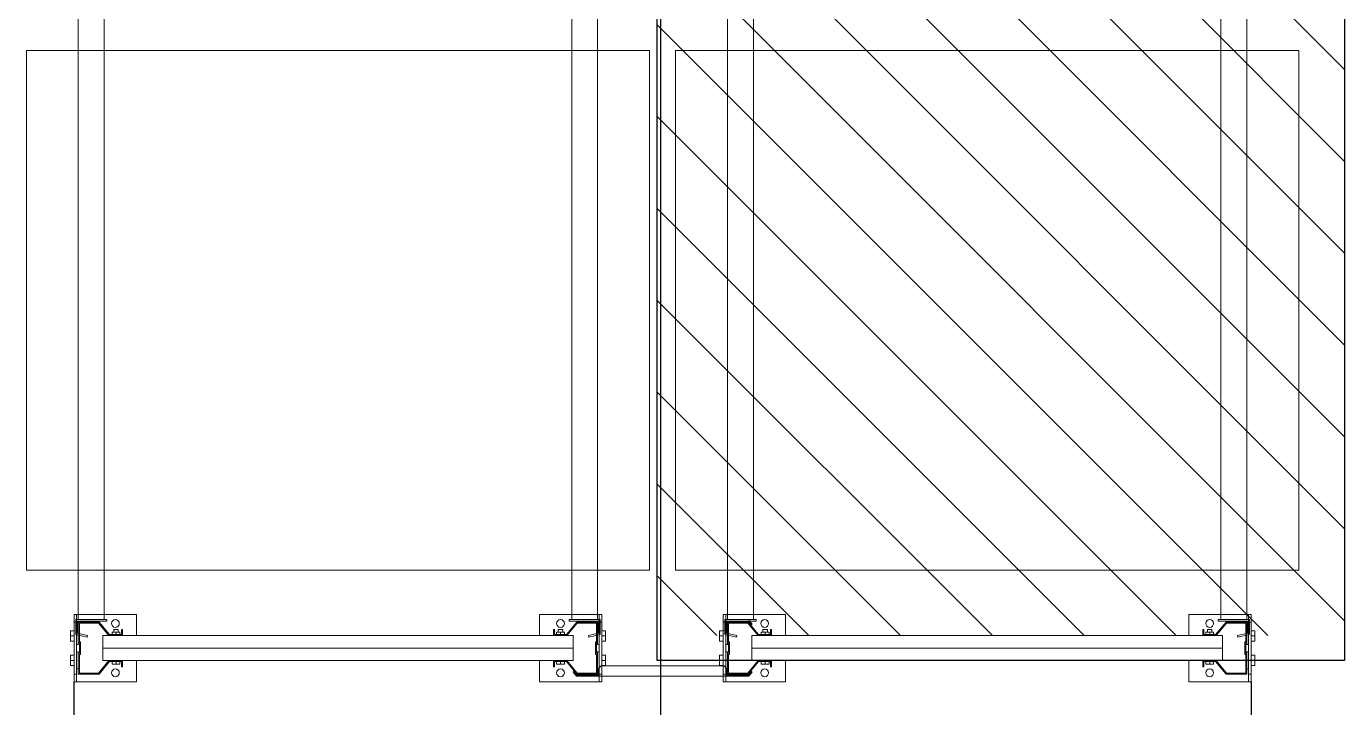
# Model space of a CAD drawing. Header units: metres. Extents: x 0 to 8715937, y -236336 to 216.
# Drawn here: x 145.426 to 147.964, y 73.08 to 74.391 of the extents above; entities that cross this region are included whole.
import ezdxf

# ---------------------------------------------------------------- set-up
doc = ezdxf.new("R2010")
doc.units = ezdxf.units.M
doc.header["$MEASUREMENT"] = 0
doc.linetypes.add('ACAD_ISO10W100', pattern=[18, 12, -3, 0, -3])
for name, color, linetype in [('0-BLOCK-EQUIPAMIENTO', 7, 'Continuous'), ('0-BLOCK-ESTRUCTURA', 7, 'Continuous'), ('AAA BAST', 5, 'Continuous'), ('AAA CONECT', 3, 'Continuous'), ('AAA LARG', 1, 'Continuous'), ('AAA PALLETS', 7, 'Continuous'), ('EJES', 251, 'ACAD_ISO10W100'), ('INSTALACIONES', 165, 'Continuous')]:
    doc.layers.add(name, color=color, linetype=linetype)

# ---------------------------------------------------------------- blocks, each defined once
blk = doc.blocks.new('DPM-ESTRUCTURA')
at = {"layer": 'EJES', "ltscale": 0.4}
blk.add_line((58.9278, 41.5801), (58.9278, 112.3301), dxfattribs=at)
blk = doc.blocks.new('1A MODULO D FTE')
at = {"layer": 'AAA BAST', "lineweight": 5}
for points in [[(-2.34, 0.415), (-2.34, 0.417), (-2.35, 0.417), (-2.35, 0.44), (-2.326, 0.46), (-2.326, 0.5), (-2.366, 0.5), (-2.366, 0.498), (-2.386, 0.498), (-2.386, 0.5), (-2.426, 0.5), (-2.426, 0.46), (-2.402, 0.44), (-2.402, 0.417), (-2.412, 0.417), (-2.412, 0.415), (-2.4, 0.415), (-2.4, 0.4409), (-2.424, 0.4609), (-2.424, 0.498), (-2.388, 0.498), (-2.388, 0.496), (-2.364, 0.496), (-2.364, 0.498), (-2.328, 0.498), (-2.328, 0.4609), (-2.352, 0.4409), (-2.352, 0.415)], [(-2.34, -0.415), (-2.34, -0.417), (-2.35, -0.417), (-2.35, -0.44), (-2.326, -0.46), (-2.326, -0.5), (-2.366, -0.5), (-2.366, -0.498), (-2.386, -0.498), (-2.386, -0.5), (-2.426, -0.5), (-2.426, -0.46), (-2.402, -0.44), (-2.402, -0.417), (-2.412, -0.417), (-2.412, -0.415), (-2.4, -0.415), (-2.4, -0.4409), (-2.424, -0.4609), (-2.424, -0.498), (-2.388, -0.498), (-2.388, -0.496), (-2.364, -0.496), (-2.364, -0.498), (-2.328, -0.498), (-2.328, -0.4609), (-2.352, -0.4409), (-2.352, -0.415)], [(-2.34, -0.835), (-2.34, -0.833), (-2.35, -0.833), (-2.35, -0.81), (-2.326, -0.79), (-2.326, -0.75), (-2.366, -0.75), (-2.366, -0.752), (-2.386, -0.752), (-2.386, -0.75), (-2.426, -0.75), (-2.426, -0.79), (-2.402, -0.81), (-2.402, -0.833), (-2.412, -0.833), (-2.412, -0.835), (-2.4, -0.835), (-2.4, -0.8091), (-2.424, -0.7891), (-2.424, -0.752), (-2.388, -0.752), (-2.388, -0.754), (-2.364, -0.754), (-2.364, -0.752), (-2.328, -0.752), (-2.328, -0.7891), (-2.352, -0.8091), (-2.352, -0.835)], [(-2.34, -1.665), (-2.34, -1.667), (-2.35, -1.667), (-2.35, -1.69), (-2.326, -1.71), (-2.326, -1.75), (-2.366, -1.75), (-2.366, -1.748), (-2.386, -1.748), (-2.386, -1.75), (-2.426, -1.75), (-2.426, -1.71), (-2.402, -1.69), (-2.402, -1.667), (-2.412, -1.667), (-2.412, -1.665), (-2.4, -1.665), (-2.4, -1.6909), (-2.424, -1.7109), (-2.424, -1.748), (-2.388, -1.748), (-2.388, -1.746), (-2.364, -1.746), (-2.364, -1.748), (-2.328, -1.748), (-2.328, -1.7109), (-2.352, -1.6909), (-2.352, -1.665)]]:
    blk.add_hatch(color=251, dxfattribs=at).paths.add_polyline_path(points)
at = {"layer": 'AAA BAST', "color": 251, "lineweight": 5}
for p, q in [((-2.426, 0.5082), (-2.441, 0.5082)), ((-2.441, 0.5082), (-2.441, 0.3882)), ((-2.326, 0.5082), (-2.426, 0.5082)), ((-2.426, 0.5082), (-2.426, 0.5032)), ((-2.3895, 0.5152), (-2.4095, 0.5152)), ((-2.4095, 0.5082), (-2.4095, 0.5152)), ((-2.3995, 0.5082), (-2.3995, 0.5152)), ((-2.3895, 0.5082), (-2.3895, 0.5152)), ((-2.3625, 0.5152), (-2.3425, 0.5152)), ((-2.3625, 0.5082), (-2.3625, 0.5152)), ((-2.3525, 0.5082), (-2.3525, 0.5152)), ((-2.3425, 0.5082), (-2.3425, 0.5152)), ((-2.326, 0.5032), (-2.326, 0.5082)), ((-2.311, 0.5082), (-2.326, 0.5082)), ((-2.311, 0.3882), (-2.311, 0.5082)), ((-2.426, 0.5032), (-2.441, 0.5032)), ((-2.426, 0.5032), (-2.326, 0.5032)), ((-2.386, 0.5), (-2.426, 0.5)), ((-2.426, 0.5), (-2.426, 0.46)), ((-2.424, 0.498), (-2.424, 0.4609)), ((-2.388, 0.498), (-2.424, 0.498)), ((-2.416, 0.5), (-2.416, 0.5032)), ((-2.416, 0.5032), (-2.383, 0.5032)), ((-2.388, 0.498), (-2.388, 0.496)), ((-2.364, 0.496), (-2.388, 0.496)), ((-2.386, 0.5), (-2.386, 0.498)), ((-2.386, 0.5), (-2.383, 0.5)), ((-2.366, 0.498), (-2.386, 0.498)), ((-2.383, 0.5), (-2.383, 0.5032)), ((-2.369, 0.5), (-2.369, 0.5032)), ((-2.366, 0.5), (-2.369, 0.5)), ((-2.326, 0.5), (-2.366, 0.5)), ((-2.366, 0.5), (-2.366, 0.498)), ((-2.328, 0.498), (-2.364, 0.498)), ((-2.364, 0.498), (-2.364, 0.496)), ((-2.336, 0.5), (-2.336, 0.5032)), ((-2.328, 0.498), (-2.328, 0.4609)), ((-2.326, 0.5032), (-2.311, 0.5032)), ((-2.326, 0.5), (-2.326, 0.46)), ((-2.426, 0.46), (-2.402, 0.44)), ((-2.424, 0.4609), (-2.4, 0.4409)), ((-2.328, 0.4609), (-2.352, 0.4409)), ((-2.326, 0.46), (-2.35, 0.44)), ((-2.402, 0.436), (-2.407, 0.436)), ((-2.407, 0.421), (-2.407, 0.436)), ((-2.402, 0.44), (-2.402, 0.417)), ((-2.4, 0.453), (-2.376, 0.453)), ((-2.4, -0.453), (-2.4, 0.453)), ((-2.4, 0.4409), (-2.4, 0.415)), ((-2.376, 0.453), (-2.352, 0.453)), ((-2.376, -0.453), (-2.376, 0.453)), ((-2.352, -0.453), (-2.352, 0.453)), ((-2.352, 0.4409), (-2.352, 0.415)), ((-2.35, 0.44), (-2.35, 0.417)), ((-2.345, 0.436), (-2.35, 0.436)), ((-2.35, 0.421), (-2.35, 0.436)), ((-2.345, 0.421), (-2.345, 0.436)), ((-2.345, 0.4328), (-2.34, 0.4328)), ((-2.34, 0.4243), (-2.34, 0.4328)), ((-2.402, 0.417), (-2.412, 0.417)), ((-2.412, 0.417), (-2.412, 0.415)), ((-2.4, 0.415), (-2.412, 0.415)), ((-2.402, 0.4285), (-2.407, 0.4285)), ((-2.402, 0.421), (-2.407, 0.421)), ((-2.352, 0.415), (-2.34, 0.415)), ((-2.345, 0.4285), (-2.35, 0.4285)), ((-2.345, 0.421), (-2.35, 0.421)), ((-2.35, 0.417), (-2.34, 0.417)), ((-2.345, 0.4243), (-2.34, 0.4243)), ((-2.34, 0.415), (-2.34, 0.417)), ((-2.441, 0.3882), (-2.4, 0.3882)), ((-2.352, 0.3882), (-2.311, 0.3882)), ((-2.441, -0.5082), (-2.441, -0.3882)), ((-2.441, -0.3882), (-2.4, -0.3882)), ((-2.352, -0.3882), (-2.311, -0.3882)), ((-2.311, -0.3882), (-2.311, -0.5082)), ((-2.4, -0.415), (-2.412, -0.415)), ((-2.412, -0.417), (-2.412, -0.415)), ((-2.402, -0.417), (-2.412, -0.417)), ((-2.402, -0.4199), (-2.407, -0.4199)), ((-2.407, -0.4349), (-2.407, -0.4199)), ((-2.402, -0.4274), (-2.407, -0.4274)), ((-2.402, -0.44), (-2.402, -0.417)), ((-2.4, -0.4409), (-2.4, -0.415)), ((-2.352, -0.4409), (-2.352, -0.415)), ((-2.352, -0.415), (-2.34, -0.415)), ((-2.35, -0.44), (-2.35, -0.417)), ((-2.35, -0.417), (-2.34, -0.417)), ((-2.345, -0.4199), (-2.35, -0.4199)), ((-2.35, -0.4349), (-2.35, -0.4199)), ((-2.345, -0.4274), (-2.35, -0.4274)), ((-2.345, -0.4349), (-2.345, -0.4199)), ((-2.345, -0.4232), (-2.34, -0.4232)), ((-2.34, -0.415), (-2.34, -0.417)), ((-2.34, -0.4317), (-2.34, -0.4232)), ((-2.426, -0.46), (-2.402, -0.44)), ((-2.424, -0.4609), (-2.4, -0.4409)), ((-2.402, -0.4349), (-2.407, -0.4349)), ((-2.4, -0.453), (-2.376, -0.453)), ((-2.376, -0.453), (-2.352, -0.453)), ((-2.328, -0.4609), (-2.352, -0.4409)), ((-2.345, -0.4349), (-2.35, -0.4349)), ((-2.326, -0.46), (-2.35, -0.44)), ((-2.345, -0.4317), (-2.34, -0.4317)), ((-2.426, -0.5), (-2.426, -0.46)), ((-2.424, -0.498), (-2.424, -0.4609)), ((-2.328, -0.498), (-2.328, -0.4609)), ((-2.326, -0.5), (-2.326, -0.46)), ((-2.426, -0.5032), (-2.441, -0.5032)), ((-2.386, -0.5), (-2.426, -0.5)), ((-2.426, -0.5032), (-2.326, -0.5032)), ((-2.426, -0.5082), (-2.426, -0.5032)), ((-2.388, -0.498), (-2.424, -0.498)), ((-2.416, -0.5), (-2.416, -0.5032)), ((-2.416, -0.5032), (-2.383, -0.5032)), ((-2.388, -0.498), (-2.388, -0.496)), ((-2.364, -0.496), (-2.388, -0.496)), ((-2.366, -0.498), (-2.386, -0.498)), ((-2.386, -0.5), (-2.386, -0.498)), ((-2.386, -0.5), (-2.383, -0.5)), ((-2.383, -0.5), (-2.383, -0.5032)), ((-2.369, -0.5), (-2.369, -0.5032)), ((-2.366, -0.5), (-2.369, -0.5)), ((-2.366, -0.5), (-2.366, -0.498)), ((-2.326, -0.5), (-2.366, -0.5)), ((-2.364, -0.498), (-2.364, -0.496)), ((-2.328, -0.498), (-2.364, -0.498)), ((-2.336, -0.5), (-2.336, -0.5032)), ((-2.326, -0.5032), (-2.326, -0.5082)), ((-2.326, -0.5032), (-2.311, -0.5032)), ((-2.426, -0.5082), (-2.441, -0.5082)), ((-2.326, -0.5082), (-2.426, -0.5082)), ((-2.4095, -0.5082), (-2.4095, -0.5152)), ((-2.3895, -0.5152), (-2.4095, -0.5152)), ((-2.3995, -0.5082), (-2.3995, -0.5152)), ((-2.3895, -0.5082), (-2.3895, -0.5152)), ((-2.3625, -0.5082), (-2.3625, -0.5152)), ((-2.3625, -0.5152), (-2.3425, -0.5152)), ((-2.3525, -0.5082), (-2.3525, -0.5152)), ((-2.3425, -0.5082), (-2.3425, -0.5152)), ((-2.311, -0.5082), (-2.326, -0.5082)), ((-2.3895, -0.7348), (-2.4095, -0.7348)), ((-2.4095, -0.7418), (-2.4095, -0.7348)), ((-2.3995, -0.7418), (-2.3995, -0.7348)), ((-2.3895, -0.7418), (-2.3895, -0.7348)), ((-2.3625, -0.7348), (-2.3425, -0.7348)), ((-2.3625, -0.7418), (-2.3625, -0.7348)), ((-2.3525, -0.7418), (-2.3525, -0.7348)), ((-2.3425, -0.7418), (-2.3425, -0.7348)), ((-2.426, -0.7418), (-2.441, -0.7418)), ((-2.441, -0.7418), (-2.441, -0.8618)), ((-2.426, -0.7468), (-2.441, -0.7468)), ((-2.326, -0.7418), (-2.426, -0.7418)), ((-2.426, -0.7418), (-2.426, -0.7468)), ((-2.426, -0.7468), (-2.326, -0.7468)), ((-2.386, -0.75), (-2.426, -0.75)), ((-2.426, -0.75), (-2.426, -0.79)), ((-2.424, -0.752), (-2.424, -0.7891)), ((-2.388, -0.752), (-2.424, -0.752)), ((-2.416, -0.75), (-2.416, -0.7468)), ((-2.416, -0.7468), (-2.383, -0.7468)), ((-2.388, -0.752), (-2.388, -0.754)), ((-2.364, -0.754), (-2.388, -0.754)), ((-2.386, -0.75), (-2.386, -0.752)), ((-2.386, -0.75), (-2.383, -0.75)), ((-2.366, -0.752), (-2.386, -0.752)), ((-2.383, -0.75), (-2.383, -0.7468)), ((-2.369, -0.75), (-2.369, -0.7468)), ((-2.366, -0.75), (-2.369, -0.75)), ((-2.326, -0.75), (-2.366, -0.75)), ((-2.366, -0.75), (-2.366, -0.752)), ((-2.328, -0.752), (-2.364, -0.752)), ((-2.364, -0.752), (-2.364, -0.754)), ((-2.336, -0.75), (-2.336, -0.7468)), ((-2.328, -0.752), (-2.328, -0.7891)), ((-2.326, -0.7468), (-2.326, -0.7418)), ((-2.311, -0.7418), (-2.326, -0.7418)), ((-2.326, -0.7468), (-2.311, -0.7468)), ((-2.326, -0.75), (-2.326, -0.79)), ((-2.311, -0.8618), (-2.311, -0.7418)), ((-2.426, -0.79), (-2.402, -0.81)), ((-2.424, -0.7891), (-2.4, -0.8091)), ((-2.402, -0.81), (-2.402, -0.833)), ((-2.4, -0.797), (-2.376, -0.797)), ((-2.4, -1.703), (-2.4, -0.797)), ((-2.4, -0.8091), (-2.4, -0.835)), ((-2.376, -0.797), (-2.352, -0.797)), ((-2.376, -1.703), (-2.376, -0.797)), ((-2.328, -0.7891), (-2.352, -0.8091)), ((-2.352, -1.703), (-2.352, -0.797)), ((-2.352, -0.8091), (-2.352, -0.835)), ((-2.326, -0.79), (-2.35, -0.81)), ((-2.35, -0.81), (-2.35, -0.833)), ((-2.402, -0.833), (-2.412, -0.833)), ((-2.412, -0.833), (-2.412, -0.835)), ((-2.4, -0.835), (-2.412, -0.835)), ((-2.402, -0.814), (-2.407, -0.814)), ((-2.407, -0.829), (-2.407, -0.814)), ((-2.402, -0.8215), (-2.407, -0.8215)), ((-2.402, -0.829), (-2.407, -0.829)), ((-2.352, -0.835), (-2.34, -0.835)), ((-2.345, -0.814), (-2.35, -0.814)), ((-2.35, -0.829), (-2.35, -0.814)), ((-2.345, -0.8215), (-2.35, -0.8215)), ((-2.345, -0.829), (-2.35, -0.829)), ((-2.35, -0.833), (-2.34, -0.833)), ((-2.345, -0.829), (-2.345, -0.814)), ((-2.345, -0.8172), (-2.34, -0.8172)), ((-2.345, -0.8257), (-2.34, -0.8257)), ((-2.34, -0.8257), (-2.34, -0.8172)), ((-2.34, -0.835), (-2.34, -0.833)), ((-2.441, -0.8618), (-2.4, -0.8618)), ((-2.352, -0.8618), (-2.311, -0.8618)), ((-2.441, -1.7582), (-2.441, -1.6382)), ((-2.441, -1.6382), (-2.4, -1.6382)), ((-2.352, -1.6382), (-2.311, -1.6382)), ((-2.311, -1.6382), (-2.311, -1.7582)), ((-2.4, -1.665), (-2.412, -1.665)), ((-2.412, -1.667), (-2.412, -1.665)), ((-2.402, -1.667), (-2.412, -1.667)), ((-2.402, -1.6699), (-2.407, -1.6699)), ((-2.407, -1.6849), (-2.407, -1.6699)), ((-2.402, -1.69), (-2.402, -1.667)), ((-2.4, -1.6909), (-2.4, -1.665)), ((-2.352, -1.6909), (-2.352, -1.665)), ((-2.352, -1.665), (-2.34, -1.665)), ((-2.35, -1.69), (-2.35, -1.667)), ((-2.35, -1.667), (-2.34, -1.667)), ((-2.345, -1.6699), (-2.35, -1.6699)), ((-2.35, -1.6849), (-2.35, -1.6699)), ((-2.345, -1.6849), (-2.345, -1.6699)), ((-2.345, -1.6732), (-2.34, -1.6732)), ((-2.34, -1.665), (-2.34, -1.667)), ((-2.34, -1.6817), (-2.34, -1.6732)), ((-2.426, -1.71), (-2.402, -1.69)), ((-2.424, -1.7109), (-2.4, -1.6909)), ((-2.402, -1.6774), (-2.407, -1.6774)), ((-2.402, -1.6849), (-2.407, -1.6849)), ((-2.328, -1.7109), (-2.352, -1.6909)), ((-2.345, -1.6774), (-2.35, -1.6774)), ((-2.345, -1.6849), (-2.35, -1.6849)), ((-2.326, -1.71), (-2.35, -1.69)), ((-2.345, -1.6817), (-2.34, -1.6817)), ((-2.426, -1.75), (-2.426, -1.71)), ((-2.424, -1.748), (-2.424, -1.7109)), ((-2.4, -1.703), (-2.376, -1.703)), ((-2.376, -1.703), (-2.352, -1.703)), ((-2.328, -1.748), (-2.328, -1.7109)), ((-2.326, -1.75), (-2.326, -1.71)), ((-2.386, -1.75), (-2.426, -1.75)), ((-2.388, -1.748), (-2.424, -1.748)), ((-2.416, -1.75), (-2.416, -1.7532)), ((-2.388, -1.748), (-2.388, -1.746)), ((-2.364, -1.746), (-2.388, -1.746)), ((-2.366, -1.748), (-2.386, -1.748)), ((-2.386, -1.75), (-2.386, -1.748)), ((-2.386, -1.75), (-2.383, -1.75)), ((-2.383, -1.75), (-2.383, -1.7532)), ((-2.369, -1.75), (-2.369, -1.7532)), ((-2.366, -1.75), (-2.369, -1.75)), ((-2.366, -1.75), (-2.366, -1.748)), ((-2.326, -1.75), (-2.366, -1.75)), ((-2.364, -1.748), (-2.364, -1.746)), ((-2.328, -1.748), (-2.364, -1.748)), ((-2.336, -1.75), (-2.336, -1.7532)), ((-2.426, -1.7532), (-2.441, -1.7532)), ((-2.426, -1.7582), (-2.441, -1.7582)), ((-2.426, -1.7532), (-2.326, -1.7532)), ((-2.426, -1.7582), (-2.426, -1.7532)), ((-2.326, -1.7582), (-2.426, -1.7582)), ((-2.416, -1.7532), (-2.383, -1.7532)), ((-2.4095, -1.7582), (-2.4095, -1.7652)), ((-2.3895, -1.7652), (-2.4095, -1.7652)), ((-2.3995, -1.7582), (-2.3995, -1.7652)), ((-2.3895, -1.7582), (-2.3895, -1.7652)), ((-2.3625, -1.7582), (-2.3625, -1.7652)), ((-2.3625, -1.7652), (-2.3425, -1.7652)), ((-2.3525, -1.7582), (-2.3525, -1.7652)), ((-2.3425, -1.7582), (-2.3425, -1.7652)), ((-2.326, -1.7532), (-2.326, -1.7582)), ((-2.326, -1.7532), (-2.311, -1.7532)), ((-2.311, -1.7582), (-2.326, -1.7582))]:
    blk.add_line(p, q, dxfattribs=at)
for centre in [(-2.4235, 0.4285), (-2.3285, 0.4285), (-2.4235, -0.4285), (-2.3285, -0.4285), (-2.4235, -0.8215), (-2.3285, -0.8215), (-2.4235, -1.6785), (-2.3285, -1.6785)]:
    blk.add_circle(centre, 0.0075, dxfattribs=at)
at = {"layer": 'AAA CONECT', "color": 251, "lineweight": 5}
for p, q in [((-2.4223, -0.4527), (-2.43, -0.4591)), ((-2.421, -0.4542), (-2.428, -0.46)), ((-2.4223, -0.4527), (-2.421, -0.4542)), ((-2.3297, -0.4527), (-2.331, -0.4542)), ((-2.331, -0.4542), (-2.324, -0.46)), ((-2.3297, -0.4527), (-2.322, -0.4591)), ((-2.428, -0.5016), (-2.428, -0.46)), ((-2.324, -0.5016), (-2.324, -0.46)), ((-2.428, -0.5016), (-2.415, -0.5016)), ((-2.41, -0.5066), (-2.415, -0.5016)), ((-2.342, -0.5066), (-2.337, -0.5016)), ((-2.324, -0.5016), (-2.337, -0.5016)), ((-2.428, -0.7484), (-2.428, -0.79)), ((-2.428, -0.7484), (-2.415, -0.7484)), ((-2.41, -0.7434), (-2.415, -0.7484)), ((-2.4223, -0.7973), (-2.43, -0.7909)), ((-2.421, -0.7958), (-2.428, -0.79)), ((-2.4223, -0.7973), (-2.421, -0.7958))]:
    blk.add_line(p, q, dxfattribs=at)
at = {"layer": 'AAA CONECT', "color": 251, "lineweight": 5, "ltscale": 0.21}
for p, q in [((-2.43, -0.4591), (-2.43, -0.7909)), ((-2.41, -0.5066), (-2.41, -0.7434))]:
    blk.add_line(p, q, dxfattribs=at)
at = {"layer": 'AAA LARG', "color": 251, "lineweight": 5}
for p, q in [((-2.35, 0.505), (-2.3547, 0.4829)), ((-2.3516, 0.4822), (-2.3547, 0.4829)), ((-2.3474, 0.5018), (-2.3516, 0.4822)), ((-2.35, 0.505), (-2.321, 0.505)), ((-2.3242, 0.5018), (-2.3474, 0.5018)), ((-2.3242, 0.445), (-2.3242, 0.5018)), ((-2.321, 0.505), (-2.321, 0.445)), ((-2.321, 0.5), (-0.031, 0.5)), ((-2.321, 0.445), (-2.3242, 0.445)), ((-2.321, 0.45), (-0.031, 0.45)), ((-2.321, -0.445), (-2.3242, -0.445)), ((-2.3242, -0.445), (-2.3242, -0.5018)), ((-2.321, -0.505), (-2.321, -0.445)), ((-2.321, -0.45), (-0.031, -0.45)), ((-2.3516, -0.4822), (-2.3547, -0.4829)), ((-2.3474, -0.5018), (-2.3516, -0.4822)), ((-2.35, -0.505), (-2.3547, -0.4829)), ((-2.35, -0.505), (-2.321, -0.505)), ((-2.3242, -0.5018), (-2.3474, -0.5018)), ((-2.321, -0.5), (-0.031, -0.5)), ((-2.35, -0.745), (-2.3547, -0.7671)), ((-2.3474, -0.7482), (-2.3516, -0.7678)), ((-2.35, -0.745), (-2.321, -0.745)), ((-2.3242, -0.7482), (-2.3474, -0.7482)), ((-2.3242, -0.805), (-2.3242, -0.7482)), ((-2.321, -0.745), (-2.321, -0.805)), ((-2.321, -0.75), (-0.031, -0.75)), ((-2.3516, -0.7678), (-2.3547, -0.7671)), ((-2.321, -0.805), (-2.3242, -0.805)), ((-2.321, -0.8), (-0.031, -0.8)), ((-2.321, -1.695), (-2.3242, -1.695)), ((-2.3242, -1.695), (-2.3242, -1.7518)), ((-2.321, -1.755), (-2.321, -1.695)), ((-2.321, -1.7), (-0.031, -1.7)), ((-2.3516, -1.7322), (-2.3547, -1.7329)), ((-2.35, -1.755), (-2.3547, -1.7329)), ((-2.3474, -1.7518), (-2.3516, -1.7322)), ((-2.321, -1.75), (-0.031, -1.75)), ((-2.35, -1.755), (-2.321, -1.755)), ((-2.3242, -1.7518), (-2.3474, -1.7518))]:
    blk.add_line(p, q, dxfattribs=at)
at = {"layer": 'AAA PALLETS', "color": 251, "lineweight": 5, "ltscale": 0.21}
for p, q in [((-1.226, 0.6), (-2.226, 0.6)), ((-2.226, 0.6), (-2.226, -0.6)), ((-1.226, -0.6), (-1.226, 0.6)), ((-2.226, -0.6), (-1.226, -0.6)), ((-1.226, -0.65), (-2.226, -0.65)), ((-2.226, -0.65), (-2.226, -1.85)), ((-1.226, -1.85), (-1.226, -0.65)), ((-2.226, -1.85), (-1.226, -1.85))]:
    blk.add_line(p, q, dxfattribs=at)
blk = doc.blocks.new('DPM-EQUIPAMIENTO')
at = {"layer": 'INSTALACIONES', "ltscale": 0.1}
h = blk.add_hatch(dxfattribs=at)
h.set_pattern_fill('ANSI31', color=256, angle=-90)
h.set_pattern_definition([(315, (-83.11901, 870.19236), (0.088388348, 0.088388348), [])])
h.paths.add_polyline_path([(60.2442, 87.7545), (60.2442, 73.2183), (58.9206, 73.2183), (58.9206, 87.7545)])
for p, q in [((57.7976, 72.1293), (57.7976, 73.1293)), ((60.064, 73.1293), (60.064, 72.1293))]:
    blk.add_line(p, q, dxfattribs=at)
blk.add_lwpolyline([(60.2442, 87.7545), (60.2442, 73.1703), (58.9206, 73.1703), (58.9206, 87.7545)], close=True, dxfattribs=at)
at = {"layer": 'AAA BAST', "xscale": -1, "rotation": 270}
blk.add_blockref('1A MODULO D FTE', (59.5558, 75.5703), dxfattribs=at)

msp = doc.modelspace()

# ---------------------------------------------------------------- hatches: boundary and pattern name
at = {"layer": 'AAA BAST', "lineweight": 5}
for points in [[(145.6108, 73.2303), (145.6088, 73.2303), (145.6088, 73.2203), (145.5858, 73.2203), (145.5658, 73.2443), (145.5258, 73.2443), (145.5258, 73.2043), (145.5278, 73.2043), (145.5278, 73.1843), (145.5258, 73.1843), (145.5258, 73.1443), (145.5658, 73.1443), (145.5858, 73.1683), (145.6088, 73.1683), (145.6088, 73.1583), (145.6108, 73.1583), (145.6108, 73.1703), (145.5849, 73.1703), (145.5649, 73.1463), (145.5278, 73.1463), (145.5278, 73.1823), (145.5298, 73.1823), (145.5298, 73.2063), (145.5278, 73.2063), (145.5278, 73.2423), (145.5649, 73.2423), (145.5849, 73.2183), (145.6108, 73.2183)], [(146.4408, 73.2303), (146.4428, 73.2303), (146.4428, 73.2203), (146.4658, 73.2203), (146.4858, 73.2443), (146.5258, 73.2443), (146.5258, 73.2043), (146.5238, 73.2043), (146.5238, 73.1843), (146.5258, 73.1843), (146.5258, 73.1443), (146.4858, 73.1443), (146.4658, 73.1683), (146.4428, 73.1683), (146.4428, 73.1583), (146.4408, 73.1583), (146.4408, 73.1703), (146.4667, 73.1703), (146.4867, 73.1463), (146.5238, 73.1463), (146.5238, 73.1823), (146.5218, 73.1823), (146.5218, 73.2063), (146.5238, 73.2063), (146.5238, 73.2423), (146.4867, 73.2423), (146.4667, 73.2183), (146.4408, 73.2183)], [(146.8608, 73.2303), (146.8588, 73.2303), (146.8588, 73.2203), (146.8358, 73.2203), (146.8158, 73.2443), (146.7758, 73.2443), (146.7758, 73.2043), (146.7778, 73.2043), (146.7778, 73.1843), (146.7758, 73.1843), (146.7758, 73.1443), (146.8158, 73.1443), (146.8358, 73.1683), (146.8588, 73.1683), (146.8588, 73.1583), (146.8608, 73.1583), (146.8608, 73.1703), (146.8349, 73.1703), (146.8149, 73.1463), (146.7778, 73.1463), (146.7778, 73.1823), (146.7798, 73.1823), (146.7798, 73.2063), (146.7778, 73.2063), (146.7778, 73.2423), (146.8149, 73.2423), (146.8349, 73.2183), (146.8608, 73.2183)], [(147.6908, 73.2303), (147.6928, 73.2303), (147.6928, 73.2203), (147.7158, 73.2203), (147.7358, 73.2443), (147.7758, 73.2443), (147.7758, 73.2043), (147.7738, 73.2043), (147.7738, 73.1843), (147.7758, 73.1843), (147.7758, 73.1443), (147.7358, 73.1443), (147.7158, 73.1683), (147.6928, 73.1683), (147.6928, 73.1583), (147.6908, 73.1583), (147.6908, 73.1703), (147.7167, 73.1703), (147.7367, 73.1463), (147.7738, 73.1463), (147.7738, 73.1823), (147.7718, 73.1823), (147.7718, 73.2063), (147.7738, 73.2063), (147.7738, 73.2423), (147.7367, 73.2423), (147.7167, 73.2183), (147.6908, 73.2183)]]:
    msp.add_hatch(color=251, dxfattribs=at).paths.add_polyline_path(points)

# ---------------------------------------------------------------- linework, layer by layer
at = {"layer": 'AAA BAST', "color": 251, "lineweight": 5}
for p, q in [((145.6376, 73.2593), (145.5176, 73.2593)), ((145.5176, 73.2593), (145.5176, 73.2443)), ((145.5226, 73.2443), (145.5226, 73.2593)), ((145.6376, 73.2183), (145.6376, 73.2593)), ((146.414, 73.2183), (146.414, 73.2593)), ((146.414, 73.2593), (146.534, 73.2593)), ((146.529, 73.2443), (146.529, 73.2593)), ((146.534, 73.2593), (146.534, 73.2443)), ((146.8876, 73.2593), (146.7676, 73.2593)), ((146.7676, 73.2593), (146.7676, 73.2443)), ((146.7726, 73.2443), (146.7726, 73.2593)), ((146.8876, 73.2183), (146.8876, 73.2593)), ((147.664, 73.2183), (147.664, 73.2593)), ((147.664, 73.2593), (147.784, 73.2593)), ((147.779, 73.2443), (147.779, 73.2593)), ((147.784, 73.2593), (147.784, 73.2443)), ((145.5226, 73.2443), (145.5176, 73.2443)), ((145.5176, 73.2443), (145.5176, 73.1443)), ((145.5226, 73.1443), (145.5226, 73.2443)), ((145.5258, 73.2343), (145.5226, 73.2343)), ((145.5258, 73.2443), (145.5258, 73.2043)), ((145.5258, 73.2443), (145.5658, 73.2443)), ((145.5278, 73.2423), (145.5649, 73.2423)), ((145.5278, 73.2423), (145.5278, 73.2063)), ((145.5649, 73.2423), (145.5849, 73.2183)), ((145.5658, 73.2443), (145.5858, 73.2203)), ((146.4858, 73.2443), (146.4658, 73.2203)), ((146.4867, 73.2423), (146.4667, 73.2183)), ((146.5258, 73.2443), (146.4858, 73.2443)), ((146.5238, 73.2423), (146.4867, 73.2423)), ((146.5238, 73.2423), (146.5238, 73.2063)), ((146.5258, 73.2443), (146.5258, 73.2043)), ((146.5258, 73.2343), (146.529, 73.2343)), ((146.529, 73.1443), (146.529, 73.2443)), ((146.529, 73.2443), (146.534, 73.2443)), ((146.534, 73.2443), (146.534, 73.1443)), ((146.7726, 73.2443), (146.7676, 73.2443)), ((146.7676, 73.2443), (146.7676, 73.1443)), ((146.7726, 73.1443), (146.7726, 73.2443)), ((146.7758, 73.2343), (146.7726, 73.2343)), ((146.7758, 73.2443), (146.7758, 73.2043)), ((146.7758, 73.2443), (146.8158, 73.2443)), ((146.7778, 73.2423), (146.8149, 73.2423)), ((146.7778, 73.2423), (146.7778, 73.2063)), ((146.8149, 73.2423), (146.8349, 73.2183)), ((146.8158, 73.2443), (146.8358, 73.2203)), ((147.7358, 73.2443), (147.7158, 73.2203)), ((147.7367, 73.2423), (147.7167, 73.2183)), ((147.7758, 73.2443), (147.7358, 73.2443)), ((147.7738, 73.2423), (147.7367, 73.2423)), ((147.7738, 73.2423), (147.7738, 73.2063)), ((147.7758, 73.2443), (147.7758, 73.2043)), ((147.7758, 73.2343), (147.779, 73.2343)), ((147.779, 73.1443), (147.779, 73.2443)), ((147.779, 73.2443), (147.784, 73.2443)), ((147.784, 73.2443), (147.784, 73.1443)), ((145.5106, 73.2078), (145.5106, 73.2278)), ((145.5176, 73.2278), (145.5106, 73.2278)), ((145.5176, 73.2178), (145.5106, 73.2178)), ((145.5176, 73.2078), (145.5106, 73.2078)), ((145.5278, 73.2063), (145.5298, 73.2063)), ((145.5298, 73.2063), (145.5298, 73.1823)), ((145.5728, 73.1943), (145.5728, 73.2183)), ((145.5728, 73.2183), (146.4788, 73.2183)), ((145.5849, 73.2183), (145.6108, 73.2183)), ((145.5858, 73.2203), (145.6088, 73.2203)), ((145.5909, 73.2253), (145.5909, 73.2203)), ((145.5909, 73.2253), (145.6059, 73.2253)), ((145.5909, 73.2203), (145.6059, 73.2203)), ((145.5941, 73.2253), (145.5941, 73.2303)), ((145.5941, 73.2303), (145.6026, 73.2303)), ((145.5984, 73.2253), (145.5984, 73.2203)), ((145.6026, 73.2253), (145.6026, 73.2303)), ((145.6059, 73.2253), (145.6059, 73.2203)), ((145.6088, 73.2203), (145.6088, 73.2303)), ((145.6108, 73.2303), (145.6088, 73.2303)), ((145.6108, 73.2183), (145.6108, 73.2303)), ((146.4408, 73.2183), (146.4408, 73.2303)), ((146.4408, 73.2303), (146.4428, 73.2303)), ((146.4667, 73.2183), (146.4408, 73.2183)), ((146.4428, 73.2203), (146.4428, 73.2303)), ((146.4658, 73.2203), (146.4428, 73.2203)), ((146.4468, 73.2253), (146.4468, 73.2203)), ((146.4468, 73.2253), (146.4618, 73.2253)), ((146.4468, 73.2203), (146.4618, 73.2203)), ((146.4501, 73.2253), (146.4501, 73.2303)), ((146.4501, 73.2303), (146.4586, 73.2303)), ((146.4543, 73.2253), (146.4543, 73.2203)), ((146.4586, 73.2253), (146.4586, 73.2303)), ((146.4618, 73.2253), (146.4618, 73.2203)), ((146.4788, 73.1943), (146.4788, 73.2183)), ((146.5238, 73.2063), (146.5218, 73.2063)), ((146.5218, 73.2063), (146.5218, 73.1823)), ((146.534, 73.2278), (146.541, 73.2278)), ((146.534, 73.2178), (146.541, 73.2178)), ((146.534, 73.2078), (146.541, 73.2078)), ((146.541, 73.2078), (146.541, 73.2278)), ((146.7606, 73.2078), (146.7606, 73.2278)), ((146.7676, 73.2278), (146.7606, 73.2278)), ((146.7676, 73.2178), (146.7606, 73.2178)), ((146.7676, 73.2078), (146.7606, 73.2078)), ((146.7778, 73.2063), (146.7798, 73.2063)), ((146.7798, 73.2063), (146.7798, 73.1823)), ((146.8228, 73.1943), (146.8228, 73.2183)), ((146.8228, 73.2183), (147.7288, 73.2183)), ((146.8349, 73.2183), (146.8608, 73.2183)), ((146.8358, 73.2203), (146.8588, 73.2203)), ((146.8409, 73.2253), (146.8409, 73.2203)), ((146.8409, 73.2253), (146.8559, 73.2253)), ((146.8409, 73.2203), (146.8559, 73.2203)), ((146.8441, 73.2253), (146.8441, 73.2303)), ((146.8441, 73.2303), (146.8526, 73.2303)), ((146.8484, 73.2253), (146.8484, 73.2203)), ((146.8526, 73.2253), (146.8526, 73.2303)), ((146.8559, 73.2253), (146.8559, 73.2203)), ((146.8588, 73.2203), (146.8588, 73.2303)), ((146.8608, 73.2303), (146.8588, 73.2303)), ((146.8608, 73.2183), (146.8608, 73.2303)), ((147.6908, 73.2183), (147.6908, 73.2303)), ((147.6908, 73.2303), (147.6928, 73.2303)), ((147.7167, 73.2183), (147.6908, 73.2183)), ((147.6928, 73.2203), (147.6928, 73.2303)), ((147.7158, 73.2203), (147.6928, 73.2203)), ((147.6968, 73.2253), (147.6968, 73.2203)), ((147.6968, 73.2253), (147.7118, 73.2253)), ((147.6968, 73.2203), (147.7118, 73.2203)), ((147.7001, 73.2253), (147.7001, 73.2303)), ((147.7001, 73.2303), (147.7086, 73.2303)), ((147.7043, 73.2253), (147.7043, 73.2203)), ((147.7086, 73.2253), (147.7086, 73.2303)), ((147.7118, 73.2253), (147.7118, 73.2203)), ((147.7288, 73.1943), (147.7288, 73.2183)), ((147.7738, 73.2063), (147.7718, 73.2063)), ((147.7718, 73.2063), (147.7718, 73.1823)), ((147.784, 73.2278), (147.791, 73.2278)), ((147.784, 73.2178), (147.791, 73.2178)), ((147.784, 73.2078), (147.791, 73.2078)), ((147.791, 73.2078), (147.791, 73.2278)), ((145.5106, 73.1808), (145.5106, 73.1608)), ((145.5176, 73.1808), (145.5106, 73.1808)), ((145.5258, 73.2013), (145.5226, 73.2013)), ((145.5258, 73.1873), (145.5226, 73.1873)), ((145.5226, 73.1543), (145.5226, 73.1873)), ((145.5258, 73.2043), (145.5278, 73.2043)), ((145.5258, 73.2043), (145.5258, 73.2013)), ((145.5258, 73.1843), (145.5258, 73.1873)), ((145.5258, 73.1843), (145.5258, 73.1443)), ((145.5258, 73.1843), (145.5278, 73.1843)), ((145.5278, 73.2043), (145.5278, 73.1843)), ((145.5278, 73.1823), (145.5278, 73.1463)), ((145.5278, 73.1823), (145.5298, 73.1823)), ((145.5728, 73.1703), (145.5728, 73.1943)), ((145.5728, 73.1943), (146.4788, 73.1943)), ((146.4788, 73.1703), (146.4788, 73.1943)), ((146.5238, 73.1823), (146.5218, 73.1823)), ((146.5238, 73.2043), (146.5238, 73.1843)), ((146.5258, 73.2043), (146.5238, 73.2043)), ((146.5258, 73.1843), (146.5238, 73.1843)), ((146.5238, 73.1823), (146.5238, 73.1463)), ((146.5258, 73.2043), (146.5258, 73.2013)), ((146.5258, 73.2013), (146.529, 73.2013)), ((146.5258, 73.1873), (146.529, 73.1873)), ((146.5258, 73.1843), (146.5258, 73.1873)), ((146.5258, 73.1843), (146.5258, 73.1443)), ((146.529, 73.1543), (146.529, 73.1873)), ((146.534, 73.1808), (146.541, 73.1808)), ((146.541, 73.1808), (146.541, 73.1608)), ((146.7606, 73.1808), (146.7606, 73.1608)), ((146.7676, 73.1808), (146.7606, 73.1808)), ((146.7758, 73.2013), (146.7726, 73.2013)), ((146.7758, 73.1873), (146.7726, 73.1873)), ((146.7726, 73.1543), (146.7726, 73.1873)), ((146.7758, 73.2043), (146.7778, 73.2043)), ((146.7758, 73.2043), (146.7758, 73.2013)), ((146.7758, 73.1843), (146.7758, 73.1873)), ((146.7758, 73.1843), (146.7758, 73.1443)), ((146.7758, 73.1843), (146.7778, 73.1843)), ((146.7778, 73.2043), (146.7778, 73.1843)), ((146.7778, 73.1823), (146.7778, 73.1463)), ((146.7778, 73.1823), (146.7798, 73.1823)), ((146.8228, 73.1703), (146.8228, 73.1943)), ((146.8228, 73.1943), (147.7288, 73.1943)), ((147.7288, 73.1703), (147.7288, 73.1943)), ((147.7738, 73.1823), (147.7718, 73.1823)), ((147.7738, 73.2043), (147.7738, 73.1843)), ((147.7758, 73.2043), (147.7738, 73.2043)), ((147.7758, 73.1843), (147.7738, 73.1843)), ((147.7738, 73.1823), (147.7738, 73.1463)), ((147.7758, 73.2043), (147.7758, 73.2013)), ((147.7758, 73.2013), (147.779, 73.2013)), ((147.7758, 73.1873), (147.779, 73.1873)), ((147.7758, 73.1843), (147.7758, 73.1873)), ((147.7758, 73.1843), (147.7758, 73.1443)), ((147.779, 73.1543), (147.779, 73.1873)), ((147.784, 73.1808), (147.791, 73.1808)), ((147.791, 73.1808), (147.791, 73.1608)), ((145.5176, 73.1708), (145.5106, 73.1708)), ((145.5176, 73.1608), (145.5106, 73.1608)), ((145.5649, 73.1463), (145.5849, 73.1703)), ((145.5658, 73.1443), (145.5858, 73.1683)), ((145.5728, 73.1703), (146.4788, 73.1703)), ((145.5849, 73.1703), (145.6108, 73.1703)), ((145.5858, 73.1683), (145.6088, 73.1683)), ((145.5909, 73.1683), (145.5909, 73.1633)), ((145.5909, 73.1633), (145.6059, 73.1633)), ((145.5984, 73.1683), (145.5984, 73.1633)), ((145.6059, 73.1683), (145.6059, 73.1633)), ((145.6088, 73.1683), (145.6088, 73.1583)), ((145.6088, 73.1583), (145.6108, 73.1583)), ((145.6108, 73.1703), (145.6108, 73.1583)), ((145.6376, 73.1293), (145.6376, 73.1703)), ((146.414, 73.1293), (146.414, 73.1703)), ((146.4667, 73.1703), (146.4408, 73.1703)), ((146.4408, 73.1703), (146.4408, 73.1583)), ((146.4428, 73.1583), (146.4408, 73.1583)), ((146.4658, 73.1683), (146.4428, 73.1683)), ((146.4428, 73.1683), (146.4428, 73.1583)), ((146.4468, 73.1683), (146.4468, 73.1633)), ((146.4468, 73.1633), (146.4618, 73.1633)), ((146.4543, 73.1683), (146.4543, 73.1633)), ((146.4618, 73.1683), (146.4618, 73.1633)), ((146.4858, 73.1443), (146.4658, 73.1683)), ((146.4867, 73.1463), (146.4667, 73.1703)), ((146.534, 73.1708), (146.541, 73.1708)), ((146.534, 73.1608), (146.541, 73.1608)), ((146.7676, 73.1708), (146.7606, 73.1708)), ((146.7676, 73.1608), (146.7606, 73.1608)), ((146.8149, 73.1463), (146.8349, 73.1703)), ((146.8158, 73.1443), (146.8358, 73.1683)), ((146.8228, 73.1703), (147.7288, 73.1703)), ((146.8349, 73.1703), (146.8608, 73.1703)), ((146.8358, 73.1683), (146.8588, 73.1683)), ((146.8409, 73.1683), (146.8409, 73.1633)), ((146.8409, 73.1633), (146.8559, 73.1633)), ((146.8484, 73.1683), (146.8484, 73.1633)), ((146.8559, 73.1683), (146.8559, 73.1633)), ((146.8588, 73.1683), (146.8588, 73.1583)), ((146.8588, 73.1583), (146.8608, 73.1583)), ((146.8608, 73.1703), (146.8608, 73.1583)), ((146.8876, 73.1293), (146.8876, 73.1703)), ((147.664, 73.1293), (147.664, 73.1703)), ((147.7167, 73.1703), (147.6908, 73.1703)), ((147.6908, 73.1703), (147.6908, 73.1583)), ((147.6928, 73.1583), (147.6908, 73.1583)), ((147.7158, 73.1683), (147.6928, 73.1683)), ((147.6928, 73.1683), (147.6928, 73.1583)), ((147.6968, 73.1683), (147.6968, 73.1633)), ((147.6968, 73.1633), (147.7118, 73.1633)), ((147.7043, 73.1683), (147.7043, 73.1633)), ((147.7118, 73.1683), (147.7118, 73.1633)), ((147.7358, 73.1443), (147.7158, 73.1683)), ((147.7367, 73.1463), (147.7167, 73.1703)), ((147.784, 73.1708), (147.791, 73.1708)), ((147.784, 73.1608), (147.791, 73.1608)), ((145.5176, 73.1443), (145.5226, 73.1443)), ((145.5176, 73.1443), (145.5176, 73.1293)), ((145.5258, 73.1543), (145.5226, 73.1543)), ((145.5226, 73.1443), (145.5226, 73.1293)), ((145.5258, 73.1443), (145.5658, 73.1443)), ((145.5278, 73.1463), (145.5649, 73.1463)), ((146.5258, 73.1443), (146.4858, 73.1443)), ((146.5238, 73.1463), (146.4867, 73.1463)), ((146.5258, 73.1543), (146.529, 73.1543)), ((146.534, 73.1443), (146.529, 73.1443)), ((146.529, 73.1443), (146.529, 73.1293)), ((146.534, 73.1443), (146.534, 73.1293)), ((146.7676, 73.1443), (146.7726, 73.1443)), ((146.7676, 73.1443), (146.7676, 73.1293)), ((146.7758, 73.1543), (146.7726, 73.1543)), ((146.7726, 73.1443), (146.7726, 73.1293)), ((146.7758, 73.1443), (146.8158, 73.1443)), ((146.7778, 73.1463), (146.8149, 73.1463)), ((147.7758, 73.1443), (147.7358, 73.1443)), ((147.7738, 73.1463), (147.7367, 73.1463)), ((147.7758, 73.1543), (147.779, 73.1543)), ((147.784, 73.1443), (147.779, 73.1443)), ((147.779, 73.1443), (147.779, 73.1293)), ((147.784, 73.1443), (147.784, 73.1293)), ((145.5176, 73.1293), (145.6376, 73.1293)), ((146.534, 73.1293), (146.414, 73.1293)), ((146.7676, 73.1293), (146.8876, 73.1293)), ((147.784, 73.1293), (147.664, 73.1293))]:
    msp.add_line(p, q, dxfattribs=at)
for centre in [(145.5973, 73.2418), (146.4543, 73.2418), (146.8473, 73.2418), (147.7043, 73.2418), (145.5973, 73.1468), (146.4543, 73.1468), (146.8473, 73.1468), (147.7043, 73.1468)]:
    msp.add_circle(centre, 0.0075, dxfattribs=at)
at = {"layer": 'AAA CONECT', "color": 251, "lineweight": 5}
for p, q in [((146.7692, 73.2283), (146.7742, 73.2333)), ((146.7742, 73.2463), (146.8158, 73.2463)), ((146.7742, 73.2463), (146.7742, 73.2333)), ((146.8216, 73.2393), (146.8158, 73.2463)), ((146.8231, 73.2406), (146.8167, 73.2483)), ((146.8231, 73.2406), (146.8216, 73.2393)), ((146.5324, 73.1603), (146.5274, 73.1553)), ((146.7692, 73.1603), (146.7742, 73.1553)), ((146.4785, 73.148), (146.48, 73.1492)), ((146.4785, 73.148), (146.4849, 73.1403)), ((146.48, 73.1492), (146.4858, 73.1423)), ((146.5274, 73.1423), (146.4858, 73.1423)), ((146.5274, 73.1423), (146.5274, 73.1553)), ((146.7742, 73.1423), (146.7742, 73.1553)), ((146.7742, 73.1423), (146.8158, 73.1423)), ((146.8216, 73.1492), (146.8158, 73.1423)), ((146.8231, 73.148), (146.8167, 73.1403)), ((146.8231, 73.148), (146.8216, 73.1492))]:
    msp.add_line(p, q, dxfattribs=at)
at = {"layer": 'AAA CONECT', "color": 251, "lineweight": 5, "ltscale": 0.21}
for p, q in [((146.7692, 73.1603), (146.5324, 73.1603)), ((146.8167, 73.1403), (146.4849, 73.1403))]:
    msp.add_line(p, q, dxfattribs=at)
at = {"layer": 'AAA LARG', "color": 251, "lineweight": 5}
for p, q in [((145.5258, 73.2493), (145.5258, 75.5393)), ((145.5758, 73.2493), (145.5758, 75.5393)), ((146.4758, 73.2493), (146.4758, 75.5393)), ((146.5258, 73.2493), (146.5258, 75.5393)), ((146.7758, 73.2493), (146.7758, 75.5393)), ((146.8258, 73.2493), (146.8258, 75.5393)), ((147.7258, 73.2493), (147.7258, 75.5393)), ((147.7758, 73.2493), (147.7758, 75.5393)), ((145.5208, 73.2203), (145.5208, 73.2493)), ((145.5208, 73.2493), (145.5808, 73.2493)), ((145.5808, 73.2461), (145.524, 73.2461)), ((145.524, 73.2461), (145.524, 73.2229)), ((145.5808, 73.2493), (145.5808, 73.2461)), ((146.5308, 73.2493), (146.4708, 73.2493)), ((146.4708, 73.2493), (146.4708, 73.2461)), ((146.4708, 73.2461), (146.5276, 73.2461)), ((146.5276, 73.2461), (146.5276, 73.2229)), ((146.5308, 73.2203), (146.5308, 73.2493)), ((146.7708, 73.2203), (146.7708, 73.2493)), ((146.7708, 73.2493), (146.8308, 73.2493)), ((146.8308, 73.2461), (146.774, 73.2461)), ((146.774, 73.2461), (146.774, 73.2229)), ((146.8308, 73.2493), (146.8308, 73.2461)), ((147.7808, 73.2493), (147.7208, 73.2493)), ((147.7208, 73.2493), (147.7208, 73.2461)), ((147.7208, 73.2461), (147.7776, 73.2461)), ((147.7776, 73.2461), (147.7776, 73.2229)), ((147.7808, 73.2203), (147.7808, 73.2493)), ((145.5208, 73.2203), (145.5429, 73.2156)), ((145.524, 73.2229), (145.5436, 73.2187)), ((145.5436, 73.2187), (145.5429, 73.2156)), ((146.5276, 73.2229), (146.508, 73.2187)), ((146.508, 73.2187), (146.5087, 73.2156)), ((146.5308, 73.2203), (146.5087, 73.2156)), ((146.7708, 73.2203), (146.7929, 73.2156)), ((146.774, 73.2229), (146.7936, 73.2187)), ((146.7936, 73.2187), (146.7929, 73.2156)), ((147.7776, 73.2229), (147.758, 73.2187)), ((147.758, 73.2187), (147.7587, 73.2156)), ((147.7808, 73.2203), (147.7587, 73.2156))]:
    msp.add_line(p, q, dxfattribs=at)
at = {"layer": 'AAA PALLETS', "color": 251, "lineweight": 5, "ltscale": 0.21}
for p, q in [((145.4258, 73.3443), (145.4258, 74.3443)), ((145.4258, 74.3443), (146.6258, 74.3443)), ((146.6258, 74.3443), (146.6258, 73.3443)), ((146.6758, 73.3443), (146.6758, 74.3443)), ((146.6758, 74.3443), (147.8758, 74.3443)), ((147.8758, 74.3443), (147.8758, 73.3443)), ((146.6258, 73.3443), (145.4258, 73.3443)), ((147.8758, 73.3443), (146.6758, 73.3443))]:
    msp.add_line(p, q, dxfattribs=at)

# ---------------------------------------------------------------- block references
at = {"layer": '0-BLOCK-EQUIPAMIENTO'}
msp.add_blockref('DPM-EQUIPAMIENTO', (87.72, 0), dxfattribs=at)
at = {"layer": '0-BLOCK-ESTRUCTURA', "ltscale": 0.1}
msp.add_blockref('DPM-ESTRUCTURA', (87.72, 0), dxfattribs=at)

doc.saveas('drawing.dxf')
